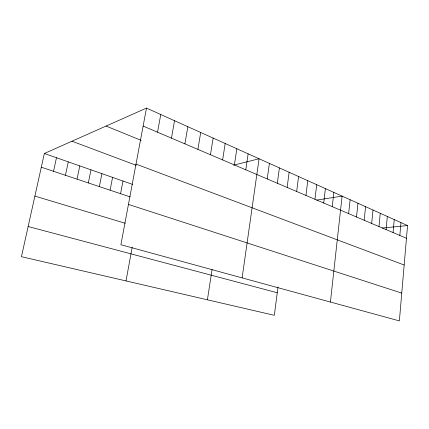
<?xml version="1.0" encoding="UTF-8"?>
<svg xmlns="http://www.w3.org/2000/svg" width="429" height="429" viewBox="0 0 429 429"><rect width="100%" height="100%" fill="white"/><g stroke="black" fill="none" stroke-linecap="round" stroke-linejoin="round"><path stroke-width="0.64" d="M407.55 225.563L399.378 320.908L120.898 244.728L146.498 108.092L407.55 225.563L382.277 228.03M399.839 235.457L400.97 222.603M393.055 232.561L394.23 219.573M386.105 229.601L387.328 216.463M378.984 226.566L380.255 213.283M371.68 223.455L373.005 210.022M364.194 220.265L365.572 206.676M356.515 216.994L357.952 203.244M348.638 213.637L350.128 199.726M330.41 302.043L342.101 196.112L316.704 200.086M332.244 206.649L333.859 192.406M323.713 203.014L325.397 188.594M314.95 199.276L316.704 184.684M305.941 195.436L307.765 180.663M296.675 191.49L298.579 176.528M278.003 286.996L274.335 315.32L21.45 256.687L44.348 153.491L146.498 108.092M287.146 187.43L289.125 172.276M277.338 183.247L279.402 167.9M267.24 178.947L269.391 163.395M242.112 277.89L259.084 158.757L233.714 165.16M245.79 169.804L248.134 153.829M234.39 164.945L236.84 148.745M207.411 299.801L212.076 269.396M222.624 159.931L225.182 143.501M210.467 154.751L213.143 138.079M197.903 149.394L200.702 132.481M184.91 143.86L187.838 126.694M171.466 138.133L174.533 120.71M157.55 132.202L160.762 114.511M126.013 280.931L132.175 247.297M120.565 193.694L122.984 181.033M110.087 190.192L112.586 177.392M99.346 186.604L101.925 173.659M88.331 182.92L90.996 169.83M77.032 179.145L79.789 165.9M65.439 175.268L68.281 161.872M53.534 171.289L56.472 157.738M28.142 226.517L277.257 292.744M34.894 196.101L125.247 223.268M128.448 204.424L401.764 293.104M41.307 167.208L130.185 196.906M44.348 153.491L132.529 184.379M71.959 141.216L136.149 165.288M136.004 164.093L404.166 265.015M106.076 126.056L141.168 140.369M143.13 126.056L406.461 238.277"/></g></svg>
